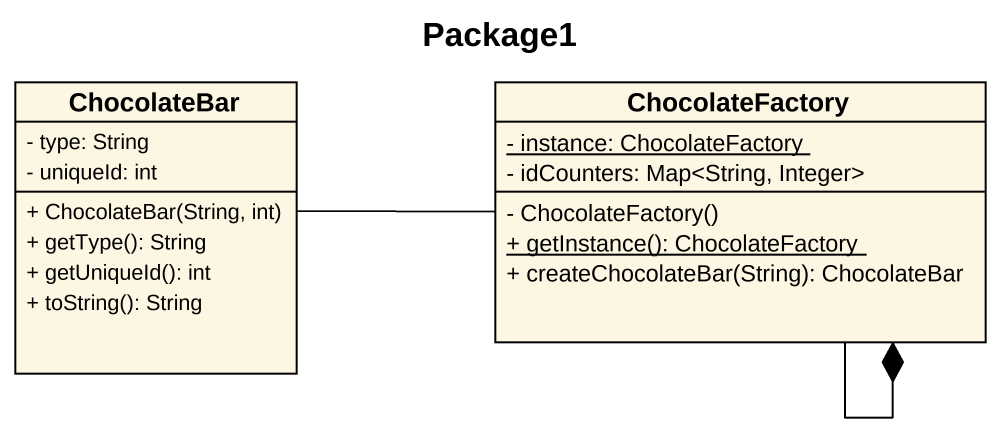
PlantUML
@startuml
title Package1
hide circle
hide empty members
skinparam classAttributeIconSize 0
class ChocolateBar {
  - type: String
  - uniqueId: int
  + ChocolateBar(String, int)
  + getType(): String
  + getUniqueId(): int
  + toString(): String
}
class ChocolateFactory {
  {static} - instance: ChocolateFactory
  - idCounters: Map<String, Integer>
  - ChocolateFactory()
  {static} + getInstance(): ChocolateFactory
  + createChocolateBar(String): ChocolateBar
}
ChocolateFactory -left- ChocolateBar
ChocolateFactory --* ChocolateFactory
@enduml
